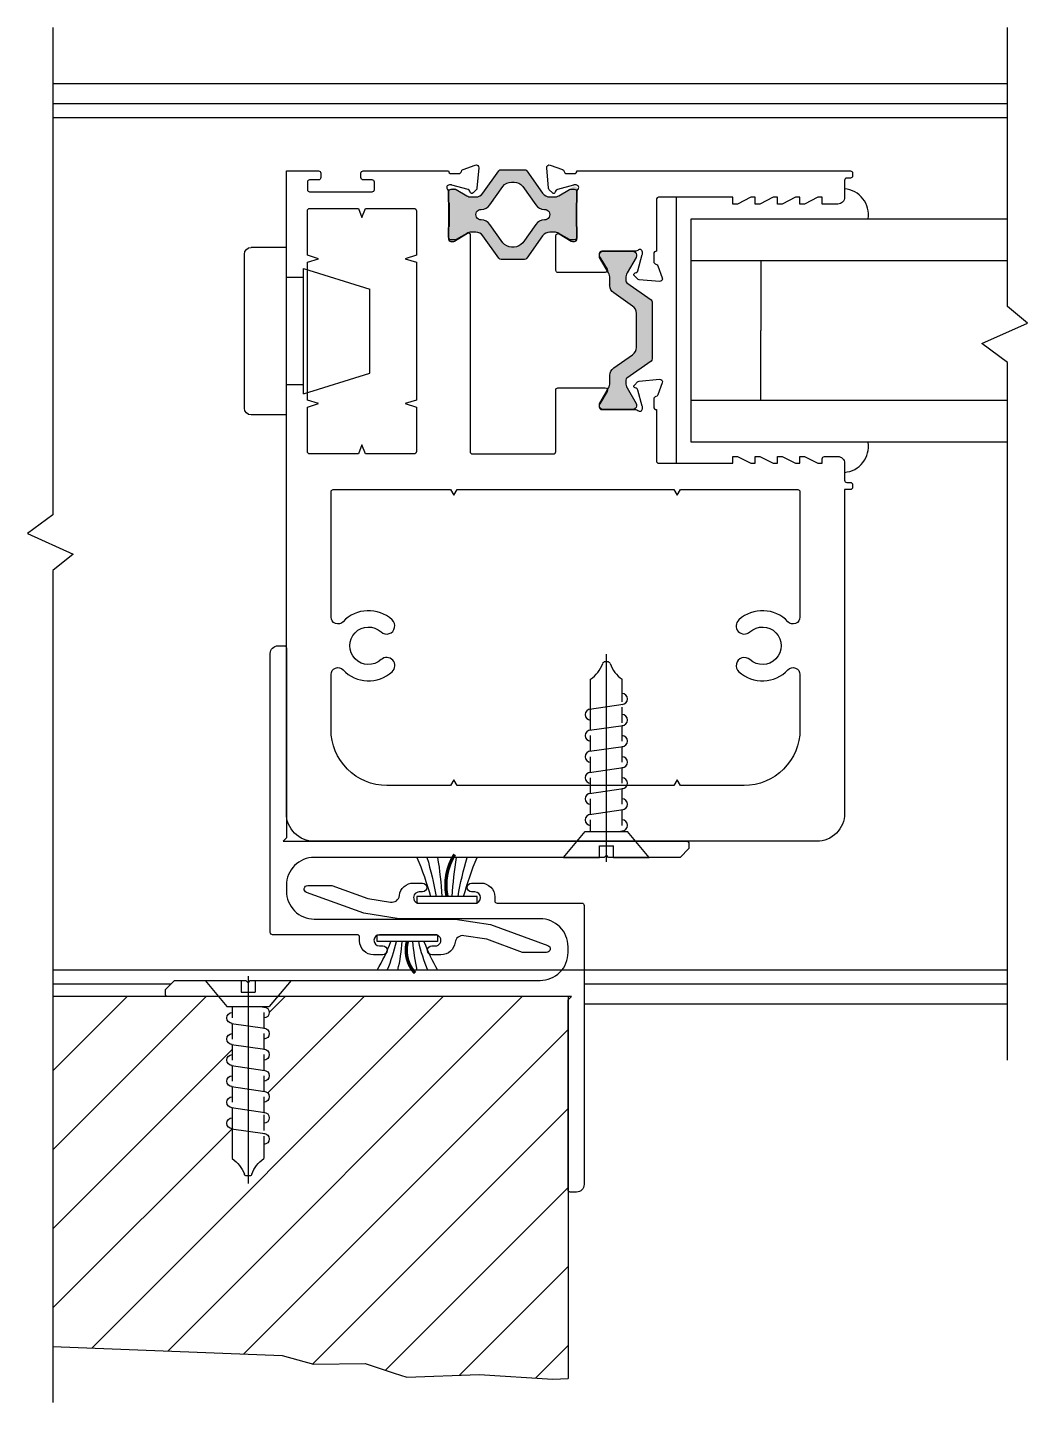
# Model space of a CAD drawing. Extents: x -7.7 to 55.8, y -21.7 to 30.1.
# Drawn here: x 4.91 to 9.39, y -21.59 to -15.44 of the extents above; entities that cross this region are included whole.
import ezdxf

# ---------------------------------------------------------------- set-up
doc = ezdxf.new("R2010")
doc.units = 0
doc.header["$LTSCALE"] = 0.25
doc.header["$MEASUREMENT"] = 0
doc.layers.get('0').update_dxf_attribs({"linetype": 'CONTINUOUS'})
for name, color, linetype in [('ALUM-RED', 1, 'CONTINUOUS'), ('FRAME', 1, 'CONTINUOUS'), ('GLASS-VINYL', 7, 'CONTINUOUS'), ('I-STRUT', 7, 'CONTINUOUS'), ('MISC', 7, 'CONTINUOUS'), ('SEAL', 7, 'CONTINUOUS'), ('SILL-PAN', 7, 'CONTINUOUS'), ('VENT', 5, 'CONTINUOUS')]:
    doc.layers.add(name, color=color, linetype=linetype)
doc.styles.get("Standard").update_dxf_attribs({"font": 'simplex.shx'})

# ---------------------------------------------------------------- blocks, each defined once
blk = doc.blocks.new('*U207')
for centre, radius, start, end in [((-0.3432, 1.4273), 1.4037, 285.42043, 292.97804), ((-0.2185, 1.5177), 1.4892, 279.6075, 286.51303), ((-0.0394, 1.4531), 1.4313, 272.77749, 279.81883), ((-0.0394, -1.4531), 1.4313, 80.18117, 87.22251), ((-0.2185, -1.5177), 1.4892, 73.48697, 80.3925), ((-0.3432, -1.4273), 1.4037, 67.02196, 74.57957)]:
    blk.add_arc(centre, radius, start, end)
at = {"layer": 'SEAL'}
blk.add_lwpolyline([(0, -0.135), (0, 0.135), (0.03, 0.135), (0.03, -0.135)], close=True, dxfattribs=at)
at = {"layer": 'SEAL', "const_width": 0.015}
blk.add_lwpolyline([(0.03, 0, 0.195233), (0.2178, 0.0342)], format="xyb", dxfattribs=at)
at = {"flags": 9}
for tag, p in [('MANUFACTURER_PART_#', (0, -0.1988)), ('FLEETWOOD_PART_#', (-0.0006, -0.2487))]:
    blk.add_attdef(tag, p, '', height=0.0312, dxfattribs=at)
blk = doc.blocks.new('A$C078B526A')
for p, q in [((0.1924, 0.9287), (0.1924, 0)), ((0, 0.9089), (0.0973, 0.793)), ((0.1611, 0.9089), (0, 0.9089)), ((0.1611, 0.9089), (0.1611, 0.8568)), ((0.2237, 0.9089), (0.2237, 0.8568)), ((0.3848, 0.9089), (0.2237, 0.9089)), ((0.3848, 0.9089), (0.2875, 0.793)), ((0.2237, 0.8568), (0.1611, 0.8568)), ((0.2875, 0.793), (0.0973, 0.793))]:
    blk.add_line(p, q)
at = {"linetype": 'Continuous'}
for p, q in [((0.142, 0.793), (0.1176, 0.7896)), ((0.1218, 0.793), (0.1218, 0.7899)), ((0.1218, 0.7655), (0.1218, 0.6957)), ((0.263, 0.793), (0.263, 0.7411)), ((0.2672, 0.717), (0.1176, 0.6953)), ((0.263, 0.7162), (0.263, 0.6468)), ((0.2672, 0.6227), (0.1176, 0.601)), ((0.1218, 0.6712), (0.1218, 0.6014)), ((0.263, 0.622), (0.263, 0.5525)), ((0.1218, 0.5769), (0.1218, 0.5071)), ((0.2672, 0.5284), (0.1176, 0.5067)), ((0.263, 0.5277), (0.263, 0.4582)), ((0.2672, 0.4342), (0.1176, 0.4125)), ((0.1218, 0.4827), (0.1218, 0.4128)), ((0.263, 0.4334), (0.263, 0.3639)), ((0.1218, 0.3884), (0.1218, 0.3186)), ((0.2672, 0.3399), (0.1176, 0.3182)), ((0.263, 0.3391), (0.263, 0.237)), ((0.1218, 0.3071), (0.1218, 0.237)), ((0.2672, 0.2456), (0.1176, 0.2239)), ((0.1218, 0.2128), (0.1218, 0.112)), ((0.263, 0.2448), (0.263, 0.112)), ((0.1856, 0.0339), (0.1992, 0.0339))]:
    blk.add_line(p, q, dxfattribs=at)
for centre, radius, start, end in [((0.1218, 0.7655), 0.0244, 90, 270), ((0.1218, 0.7655), 0.0244, 90, 270), ((0.263, 0.7411), 0.0244, 270, 90), ((0.1218, 0.6712), 0.0244, 90, 270), ((0.1218, 0.6712), 0.0244, 90, 270), ((0.263, 0.6468), 0.0244, 270, 90), ((0.1218, 0.5769), 0.0244, 90, 270), ((0.263, 0.5525), 0.0244, 270, 90), ((0.1218, 0.4827), 0.0244, 90, 270), ((0.1218, 0.4827), 0.0244, 90, 270), ((0.263, 0.4582), 0.0244, 270, 90), ((0.1218, 0.3884), 0.0244, 90, 270), ((0.263, 0.3639), 0.0244, 270, 90), ((0.1218, 0.2941), 0.0244, 90, 270), ((0.263, 0.2697), 0.0244, 270, 90), ((0.1218, 0.1998), 0.0244, 90, 270), ((0.0337, -0.0118), 0.152, 20.70508, 54.56379), ((0.3511, -0.0118), 0.152, 125.43621, 159.29492), ((0.1856, 0.0439), 0.00998, 191.76514, 270), ((0.1992, 0.0439), 0.00998, 270, 348.23486)]:
    blk.add_arc(centre, radius, start, end, dxfattribs=at)
blk = doc.blocks.new('A$C1D443341')
for p, q in [((0.188, 0.75), (0.031, 0.75)), ((0.188, 0.75), (0.188, 0)), ((0, 0.719), (0, 0.031)), ((0.264, 0.656), (0.562, 0.563)), ((0.264, 0.656), (0.264, 0.094)), ((0.264, 0.615), (0.188, 0.615)), ((0.562, 0.563), (0.562, 0.187)), ((0.264, 0.094), (0.562, 0.187)), ((0.264, 0.135), (0.188, 0.135)), ((0.188, 0), (0.031, 0))]:
    blk.add_line(p, q)
for centre, start, end in [((0.031, 0.719), 90, 180), ((0.031, 0.031), 180, 270)]:
    blk.add_arc(centre, 0.031, start, end)
blk = doc.blocks.new('25064-18mmX6mm-I-STRUT')
at = {"layer": 'I-STRUT'}
h = blk.add_hatch(color=256, dxfattribs=at)
h.dxf.hatch_style = 1
h.paths.add_polyline_path([(-0.2205, 0.3535, 0.414214), (-0.2362, 0.3377, 0.469068), (-0.2352, 0.3257), (-0.189, 0.2457), (-0.189, 0.1993, 0.244698), (-0.1722, 0.167), (-0.0877, 0.1078, -0.244698), (-0.0709, 0.0756), (-0.0709, -0.0773, -0.244698), (-0.0877, -0.1095), (-0.1722, -0.1687, 0.384668), (-0.1922, -0.2176, -0.227519), (-0.1953, -0.2583), (-0.2352, -0.3274, 0.131652), (-0.2362, -0.3313, 0.640011), (-0.2205, -0.3552), (-0.0866, -0.3552, 0.414214), (-0.0709, -0.3394, 0.469068), (-0.0719, -0.3274), (-0.1181, -0.2474), (-0.1181, -0.2174), (-0.005, -0.1382, 0.244698), (0, -0.1285), (0, -0.1268), (0, 0.1268, 0.244698), (-0.005, 0.1365), (-0.1181, 0.2157), (-0.1181, 0.2457), (-0.0719, 0.3257, 0.131652), (-0.0709, 0.3296, 0.640011), (-0.0866, 0.3535)])
blk.add_lwpolyline([(0, -0.1299), (0, -0.1268), (0, 0.1268, 0.244698), (-0.005, 0.1365), (-0.1131, 0.2122, -0.244698), (-0.1181, 0.2218), (-0.1181, 0.233, -0.131652), (-0.1118, 0.2566), (-0.0719, 0.3257, 0.131652), (-0.0709, 0.3296), (-0.0709, 0.3377, 0.414214), (-0.0866, 0.3535), (-0.2205, 0.3535, 0.414214), (-0.2362, 0.3377), (-0.2362, 0.3296, 0.131652), (-0.2352, 0.3257), (-0.1953, 0.2566, -0.131652), (-0.189, 0.233), (-0.189, 0.1993, 0.244698), (-0.1722, 0.167), (-0.0877, 0.1078, -0.244698), (-0.0709, 0.0756), (-0.0709, -0.0773, -0.244698), (-0.0877, -0.1095), (-0.1722, -0.1687, 0.244698), (-0.189, -0.201), (-0.189, -0.2347, -0.131652), (-0.1953, -0.2583), (-0.2352, -0.3274, 0.131652), (-0.2362, -0.3313), (-0.2362, -0.3394, 0.414214), (-0.2205, -0.3552), (-0.0866, -0.3552, 0.414214), (-0.0709, -0.3394), (-0.0709, -0.3313, 0.131652), (-0.0719, -0.3274), (-0.1118, -0.2583, -0.131652), (-0.1181, -0.2347), (-0.1181, -0.2235, -0.244698), (-0.1131, -0.2139), (-0.005, -0.1382, 0.244698), (0, -0.1285)], format="xyb", dxfattribs=at)
blk = doc.blocks.new('25065-14.6mmX10.2mm-I-STRUT')
at = {"layer": 'I-STRUT'}
h = blk.add_hatch(color=256, dxfattribs=at)
h.dxf.hatch_style = 1
h.paths.add_polyline_path([(-0.2213, 0.1958, 0.242889), (-0.2309, 0.2008), (-0.2835, 0.2008), (-0.336, 0.2008, 0.242889), (-0.3456, 0.1958), (-0.417, 0.0953, -0.242889), (-0.4491, 0.0787), (-0.4802, 0.0787), (-0.5378, 0.112, 0.131652), (-0.5437, 0.1136, 1.253406), (-0.5709, 0.1018), (-0.5709, 0.0591), (-0.5708, 0.0584, 0.217301), (-0.5669, 0.0512), (-0.5669, -0.0512), (-0.5709, -0.1018, 0.414214), (-0.5591, -0.1136, 0.629762), (-0.5378, -0.112), (-0.4802, -0.0787), (-0.4491, -0.0787, -0.242889), (-0.417, -0.0953), (-0.3456, -0.1958, 0.242889), (-0.336, -0.2008), (-0.2835, -0.2008), (-0.2309, -0.2008, 0.242889), (-0.2213, -0.1958), (-0.1499, -0.0953, -0.242889), (-0.1178, -0.0787), (-0.0867, -0.0787), (-0.0291, -0.112, 0.131652), (-0.0232, -0.1136, 1.253406), (0.0039, -0.1018), (0.0039, -0.0591), (0.0039, -0.0584, 0.217301), (0, -0.0512), (0, 0.0512), (0.0039, 0.1018, 0.414214), (-0.0079, 0.1136, 0.629762), (-0.0291, 0.112), (-0.0867, 0.0787), (-0.1178, 0.0787, -0.242889), (-0.1499, 0.0953)])
h.paths.add_polyline_path([(-0.2392, 0.1261), (-0.1807, 0.0438, 0.244669), (-0.1419, 0.0239, -1.006741), (-0.1419, -0.0234, 0.244669), (-0.1807, -0.0432), (-0.2392, -0.1255, -0.242889), (-0.2777, -0.1454), (-0.2835, -0.1454), (-0.2892, -0.1454, -0.242889), (-0.3277, -0.1255), (-0.3862, -0.0432, 0.244669), (-0.425, -0.0234, -1.006741), (-0.425, 0.0239, 0.244669), (-0.3862, 0.0438), (-0.3277, 0.1261, -0.242889), (-0.2892, 0.1459), (-0.2835, 0.1459), (-0.2777, 0.1459, -0.242889)], flags=16)
for points in [[(-0.5709, -0.0591), (-0.5709, -0.1018, 0.414214), (-0.5591, -0.1136), (-0.5437, -0.1136, 0.131652), (-0.5378, -0.112), (-0.4893, -0.084, -0.131652), (-0.4697, -0.0787), (-0.4491, -0.0787, -0.242889), (-0.417, -0.0953), (-0.3456, -0.1958, 0.242889), (-0.336, -0.2008), (-0.2835, -0.2008), (-0.2309, -0.2008, 0.242889), (-0.2213, -0.1958), (-0.1499, -0.0953, -0.242889), (-0.1178, -0.0787), (-0.0973, -0.0787, -0.131652), (-0.0776, -0.084), (-0.0291, -0.112, 0.131652), (-0.0232, -0.1136), (-0.0079, -0.1136, 0.414214), (0.0039, -0.1018), (0.0039, -0.0591, 0.236068), (0, -0.0512), (0, 0.0512, 0.236068), (0.0039, 0.0591), (0.0039, 0.1018, 0.414214), (-0.0079, 0.1136), (-0.0232, 0.1136, 0.131652), (-0.0291, 0.112), (-0.0776, 0.084, -0.131652), (-0.0973, 0.0787), (-0.1178, 0.0787, -0.242889), (-0.1499, 0.0953), (-0.2213, 0.1958, 0.242889), (-0.2309, 0.2008), (-0.2835, 0.2008), (-0.336, 0.2008, 0.242889), (-0.3456, 0.1958), (-0.417, 0.0953, -0.242889), (-0.4491, 0.0787), (-0.4697, 0.0787, -0.131652), (-0.4893, 0.084), (-0.5378, 0.112, 0.131652), (-0.5437, 0.1136), (-0.5591, 0.1136, 0.414214), (-0.5709, 0.1018), (-0.5709, 0.0591, 0.236068), (-0.5669, 0.0512), (-0.5669, -0.0512, 0.236068)], [(-0.425, -0.0234, -0.244669), (-0.3862, -0.0432), (-0.3277, -0.1255, 0.242889), (-0.2892, -0.1454), (-0.2835, -0.1454), (-0.2777, -0.1454, 0.242889), (-0.2392, -0.1255), (-0.1807, -0.0432, -0.244669), (-0.1419, -0.0234, 1.006741), (-0.1419, 0.0239, -0.244669), (-0.1807, 0.0438), (-0.2392, 0.1261, 0.242889), (-0.2777, 0.1459), (-0.2835, 0.1459), (-0.2892, 0.1459, 0.242889), (-0.3277, 0.1261), (-0.3862, 0.0438, -0.244669), (-0.425, 0.0239, 1.006741)]]:
    blk.add_lwpolyline(points, format="xyb", close=True, dxfattribs=at)
blk = doc.blocks.new('3727-2-THERMAL-SLIDING-INTERLOCKER')
at = {"layer": 'VENT'}
blk.add_lwpolyline([(1.1809, -0.5704), (1.2355, -0.5505, 0.263725), (1.2429, -0.5418, -0.359508), (1.2543, -0.5324), (1.2892, -0.5324, -0.414214), (1.3008, -0.544), (2.5254, -0.544, 0.414214), (2.5354, -0.534), (2.5354, -0.522, 0.414214), (2.5254, -0.512), (2.5094, -0.512, -0.414214), (2.4994, -0.502), (2.4994, -0.426, 0.414214), (2.4694, -0.396), (2.3994, -0.396), (2.3994, -0.426), (2.3794, -0.426), (2.3194, -0.396), (2.2994, -0.396), (2.2994, -0.426), (2.2794, -0.426), (2.2194, -0.396), (2.1994, -0.396), (2.1994, -0.426), (2.1794, -0.426), (2.1194, -0.396), (2.0994, -0.396), (2.0994, -0.426), (2.0794, -0.426), (2.0194, -0.396), (1.9994, -0.396), (1.9994, -0.426), (1.6664, -0.426, -0.414214), (1.6564, -0.416), (1.6564, -0.1849, -0.414214), (1.6448, -0.1732), (1.6448, -0.1384, -0.359508), (1.6542, -0.127, 0.263725), (1.6629, -0.1195), (1.6828, -0.065), (1.6828, -0.0649, 0.548619), (1.6709, -0.0493), (1.5793, -0.0574, 0.176327), (1.5721, -0.0607), (1.558, -0.0748, 0.57735), (1.5615, -0.0878), (1.5658, -0.0889, -0.267949), (1.5741, -0.0972), (1.5934, -0.1694, -0.065543), (1.5938, -0.1724), (1.5938, -0.181, -0.6885), (1.5735, -0.1887, 0.213422), (1.5649, -0.1849), (1.4124, -0.1849, -0.414214), (1.4008, -0.1732), (1.4008, -0.1647, -0.137872), (1.4025, -0.1586), (1.4357, -0.1042, 0.585524), (1.4272, -0.089), (1.2164, -0.089, 0.414214), (1.2064, -0.099), (1.2064, -0.254, 0.585524), (1.2216, -0.2626), (1.2746, -0.2303, -0.137872), (1.2806, -0.2286), (1.2892, -0.2286, -0.414214), (1.3008, -0.2402), (1.3008, -0.4524, 0.213422), (1.3047, -0.4611, -0.6885), (1.2969, -0.4814), (1.2883, -0.4814, -0.065543), (1.2853, -0.481), (1.2131, -0.4616, -0.267949), (1.2049, -0.4534), (1.2037, -0.449, 0.57735), (1.1907, -0.4456), (1.1767, -0.4597, 0.176327), (1.1733, -0.4669), (1.1653, -0.5585, 0.548619), (1.1808, -0.5704)], format="xyb", close=True, dxfattribs=at)
blk = doc.blocks.new('A$C02B45EA9')
for p, q in [((0.1924, 0.9287), (0.1924, 0)), ((0, 0.9089), (0.0973, 0.793)), ((0.1611, 0.9089), (0, 0.9089)), ((0.1611, 0.9089), (0.1611, 0.8568)), ((0.2237, 0.9089), (0.2237, 0.8568)), ((0.3848, 0.9089), (0.2237, 0.9089)), ((0.3848, 0.9089), (0.2875, 0.793)), ((0.2237, 0.8568), (0.1611, 0.8568)), ((0.2875, 0.793), (0.0973, 0.793))]:
    blk.add_line(p, q)
at = {"linetype": 'Continuous'}
for p, q in [((0.142, 0.793), (0.1176, 0.7896)), ((0.1218, 0.793), (0.1218, 0.7899)), ((0.1218, 0.7655), (0.1218, 0.6957)), ((0.263, 0.793), (0.263, 0.7411)), ((0.2672, 0.717), (0.1176, 0.6953)), ((0.263, 0.7162), (0.263, 0.6468)), ((0.2672, 0.6227), (0.1176, 0.601)), ((0.1218, 0.6712), (0.1218, 0.6014)), ((0.263, 0.622), (0.263, 0.5525)), ((0.1218, 0.5769), (0.1218, 0.5071)), ((0.2672, 0.5284), (0.1176, 0.5067)), ((0.263, 0.5277), (0.263, 0.4582)), ((0.2672, 0.4342), (0.1176, 0.4125)), ((0.1218, 0.4827), (0.1218, 0.4128)), ((0.263, 0.4334), (0.263, 0.3639)), ((0.1218, 0.3884), (0.1218, 0.3186)), ((0.2672, 0.3399), (0.1176, 0.3182)), ((0.263, 0.3391), (0.263, 0.237)), ((0.1218, 0.3071), (0.1218, 0.237)), ((0.2672, 0.2456), (0.1176, 0.2239)), ((0.1218, 0.2128), (0.1218, 0.112)), ((0.263, 0.2448), (0.263, 0.112)), ((0.1856, 0.0339), (0.1992, 0.0339))]:
    blk.add_line(p, q, dxfattribs=at)
for centre, radius, start, end in [((0.1218, 0.7655), 0.0244, 90, 270), ((0.1218, 0.7655), 0.0244, 90, 270), ((0.263, 0.7411), 0.0244, 270, 90), ((0.1218, 0.6712), 0.0244, 90, 270), ((0.1218, 0.6712), 0.0244, 90, 270), ((0.263, 0.6468), 0.0244, 270, 90), ((0.1218, 0.5769), 0.0244, 90, 270), ((0.263, 0.5525), 0.0244, 270, 90), ((0.1218, 0.4827), 0.0244, 90, 270), ((0.1218, 0.4827), 0.0244, 90, 270), ((0.263, 0.4582), 0.0244, 270, 90), ((0.1218, 0.3884), 0.0244, 90, 270), ((0.263, 0.3639), 0.0244, 270, 90), ((0.1218, 0.2941), 0.0244, 90, 270), ((0.263, 0.2697), 0.0244, 270, 90), ((0.1218, 0.1998), 0.0244, 90, 270), ((0.0337, -0.0118), 0.152, 20.70508, 54.56379), ((0.3511, -0.0118), 0.152, 125.43621, 159.29492), ((0.1856, 0.0439), 0.00998, 191.76514, 270), ((0.1992, 0.0439), 0.00998, 270, 348.23486)]:
    blk.add_arc(centre, radius, start, end, dxfattribs=at)
blk = doc.blocks.new('A$C65D31368')
at = {"layer": 'MISC', "extrusion": (0, 0, -1), "xscale": 0.25, "yscale": 0.25, "zscale": -0.25}
blk.add_blockref('A$C02B45EA9', (-0.0962, 0), dxfattribs=at)
blk = doc.blocks.new('*U209')
for centre, radius, start, end in [((-0.2595, 0.8517), 0.8297, 290.41853, 300.24985), ((-0.1579, 0.8693), 0.8411, 282.90985, 292.09918), ((-0.0215, 0.8047), 0.7829, 273.77264, 283.29478), ((-0.0215, -0.8047), 0.7829, 76.70522, 86.22736), ((-0.1579, -0.8693), 0.8411, 67.90082, 77.09015), ((-0.2595, -0.8517), 0.8297, 59.75015, 69.58147)]:
    blk.add_arc(centre, radius, start, end)
at = {"layer": 'SEAL'}
blk.add_lwpolyline([(0, -0.135), (0, 0.135), (0.03, 0.135), (0.03, -0.135)], close=True, dxfattribs=at)
at = {"layer": 'SEAL', "const_width": 0.015}
blk.add_lwpolyline([(0.03, 0, 0.255831), (0.1716, 0.0342)], format="xyb", dxfattribs=at)
at = {"flags": 9}
for tag, p in [('MANUFACTURER_PART_#', (0, -0.1988)), ('FLEETWOOD_PART_#', (-0.0006, -0.2487))]:
    blk.add_attdef(tag, p, '', height=0.0312, dxfattribs=at)

msp = doc.modelspace()

# ---------------------------------------------------------------- hatches: boundary and pattern name
h = msp.add_hatch(color=7)
h.dxf.hatch_style = 1
h.paths.add_polyline_path([(7.36689, -16.22704, 0.236068), (7.37083, -16.21916), (7.37083, -16.17645, 0.4142151), (7.35902, -16.16464), (7.34368, -16.16464, 0.1316525), (7.33778, -16.16622), (7.2893, -16.1942, -0.1316525), (7.26962, -16.19948), (7.24907, -16.19948, -0.2428891), (7.21698, -16.18291), (7.14557, -16.0824, 0.2428891), (7.13595, -16.07743), (7.08343, -16.07743), (7.03091, -16.07743, 0.2428891), (7.02129, -16.0824), (6.94988, -16.18291, -0.2428891), (6.91779, -16.19948), (6.89724, -16.19948, -0.1316525), (6.87756, -16.1942), (6.82908, -16.16622, 0.1316525), (6.82318, -16.16464), (6.80784, -16.16464, 0.4142136), (6.79603, -16.17645), (6.79603, -16.21913, 0.2368121), (6.79997, -16.22704), (6.79997, -16.3294, 0.236068), (6.79603, -16.33727), (6.79603, -16.37984, 0.4180241), (6.80784, -16.3918), (6.82318, -16.3918, 0.1316525), (6.82908, -16.39022), (6.87756, -16.36223, -0.1316525), (6.89724, -16.35696), (6.91779, -16.35696, -0.2428891), (6.94988, -16.37353), (7.02129, -16.47403, 0.2428891), (7.03091, -16.47901), (7.08343, -16.47901), (7.13595, -16.47901, 0.2428891), (7.14557, -16.47403), (7.21698, -16.37353, -0.2428891), (7.24907, -16.35696), (7.26962, -16.35696, -0.1316525), (7.2893, -16.36223), (7.33778, -16.39022, 0.1316525), (7.34368, -16.3918), (7.35902, -16.3918, 0.4142136), (7.37083, -16.37999), (7.37083, -16.33727, 0.2360683), (7.36689, -16.3294)])
h.paths.add_polyline_path([(7.225, -16.30157, 0.2446686), (7.18617, -16.32145), (7.12771, -16.40374, -0.2428891), (7.0892, -16.42362), (7.08343, -16.42362), (7.07766, -16.42362, -0.2428891), (7.03915, -16.40374), (6.98069, -16.32145, 0.2446686), (6.94186, -16.30157, -1.0067414), (6.94186, -16.25433, 0.2446686), (6.98069, -16.23445), (7.03915, -16.15216, -0.2428891), (7.07766, -16.13228), (7.08343, -16.13228), (7.0892, -16.13228, -0.2428891), (7.12771, -16.15216), (7.18617, -16.23445, 0.2446686), (7.225, -16.25433, -1.0067414)], flags=16)
h = msp.add_hatch(color=7)
h.dxf.hatch_style = 1
h.paths.add_polyline_path([(7.70763, -16.67072, 0.2446984), (7.70259, -16.66105), (7.59456, -16.5854, -0.2446984), (7.58952, -16.57573), (7.58952, -16.56455, -0.1316525), (7.59585, -16.54093), (7.63571, -16.47189, 0.1316525), (7.63676, -16.46795), (7.63676, -16.45983, 0.4142136), (7.62101, -16.44408), (7.48716, -16.44408, 0.4142136), (7.47141, -16.45983), (7.47141, -16.46795, 0.1316525), (7.47246, -16.47189), (7.51232, -16.54093, -0.1316525), (7.51865, -16.56455), (7.51865, -16.59827, 0.2446984), (7.53544, -16.63052), (7.61997, -16.68971, -0.2446984), (7.63676, -16.72196), (7.63676, -16.87486, -0.2446984), (7.61997, -16.90711), (7.53544, -16.9663, 0.2446984), (7.51865, -16.99855), (7.51865, -17.03227, -0.1316525), (7.51232, -17.05589), (7.47246, -17.12493, 0.1316525), (7.47141, -17.12887), (7.47141, -17.13699, 0.4142136), (7.48716, -17.15274), (7.62101, -17.15274, 0.4142136), (7.63676, -17.13699), (7.63676, -17.12887, 0.1316525), (7.63571, -17.12493), (7.59585, -17.05589, -0.1316525), (7.58952, -17.03227), (7.58952, -17.02109, -0.2446984), (7.59456, -17.01142), (7.70259, -16.93577, 0.2446984), (7.70763, -16.9261), (7.70763, -16.92439)])
h = msp.add_hatch()
h.set_pattern_fill('ANSI31', color=256, scale=2, style=0)
h.set_pattern_definition([(45, (-141.17561, -194.24117), (-0.1767767, 0.1767767), [])])
h.paths.add_polyline_path([(7.33095, -19.77777), (6.02993, -19.77777), (5.99309, -19.82167), (5.96854, -19.82167), (5.96854, -19.82454), (5.97119, -19.82491, -0.9472437), (5.96854, -19.87366), (5.96854, -19.91881), (5.97131, -19.91921, -0.9447595), (5.96854, -19.96794), (5.96854, -20.01309), (5.97131, -20.01349, -0.9447595), (5.96854, -20.06222), (5.96854, -20.10737), (5.97131, -20.10777, -0.9447595), (5.96854, -20.15649), (5.96854, -20.20164), (5.97131, -20.20205, -0.9447595), (5.96854, -20.25077), (5.96854, -20.29592), (5.97131, -20.29633, -0.9447595), (5.96854, -20.34505), (5.96854, -20.3902), (5.97131, -20.3906, -0.9447595), (5.96854, -20.43933), (5.96854, -20.50273, 0.1488208), (5.9145, -20.57283, -0.3552723), (5.90473, -20.58077), (5.89117, -20.58077, -0.3552723), (5.8814, -20.57283, 0.1488208), (5.82735, -20.50273), (5.82735, -20.36974), (5.82458, -20.36934, -0.9447595), (5.82735, -20.32061), (5.82735, -20.27546), (5.82458, -20.27506, -0.9447595), (5.82735, -20.22633), (5.82735, -20.18118), (5.82458, -20.18078, -0.9447595), (5.82735, -20.13205), (5.82735, -20.0869), (5.82458, -20.0865, -0.9447595), (5.82735, -20.03777), (5.82735, -19.99262), (5.82458, -19.99222, -0.9447595), (5.82735, -19.94349), (5.82735, -19.89834), (5.82458, -19.89794, -0.9447595), (5.82735, -19.84921), (5.82735, -19.82167), (5.80281, -19.82167), (5.76597, -19.77777), (5.02423, -19.77777), (5.02423, -21.34453), (6.05104, -21.3839), (6.19086, -21.42241), (6.42187, -21.42003), (6.55171, -21.46368), (6.6082, -21.48121), (6.93287, -21.46877), (7.26271, -21.49008), (7.33095, -21.48677)])

# ---------------------------------------------------------------- linework, layer by layer
at = {"color": 7}
for p, q in [((9.29894, -16.48502), (7.88195, -16.48502)), ((8.19445, -16.48502), (8.19445, -16.79752)), ((8.19445, -17.11002), (8.19445, -16.79752)), ((9.29894, -17.11002), (7.88195, -17.11002))]:
    msp.add_line(p, q, dxfattribs=at)
for q in [(5.02423, -19.77777), (7.33095, -21.48677)]:
    msp.add_line((7.33095, -19.77777), q)
msp.add_lwpolyline([(9.29894, -17.29752), (7.88195, -17.29752), (7.88195, -16.79752), (7.88195, -16.29752), (9.29894, -16.29752)], dxfattribs=at)
at = {"color": 1}
msp.add_lwpolyline([(6.05445, -19.08304), (7.86245, -19.08304, -0.4142136), (7.87245, -19.09304), (7.87245, -19.11504), (7.83245, -19.15504), (7.51245, -19.15504), (7.50245, -19.14504), (7.49245, -19.15504), (6.19445, -19.15504, 0.4142136), (6.06945, -19.28004), (6.06945, -19.30604, 0.4142136), (6.19445, -19.43104), (6.82545, -19.43104), (6.98342, -19.45543), (7.24053, -19.549, -0.8390996), (7.23506, -19.58004), (7.12698, -19.58004), (6.96645, -19.52161), (6.86401, -19.50559, 0.4243533), (6.82501, -19.53509, -0.3805082), (6.7616, -19.59104), (6.72145, -19.59104, -0.9999936), (6.72145, -19.55104), (6.73645, -19.55104, 1.0000034), (6.73645, -19.50104), (6.48645, -19.50104, 0.9999959), (6.48645, -19.55104), (6.50145, -19.55104, -1), (6.50145, -19.59104), (6.45945, -19.59104, -0.4142136), (6.39745, -19.52904), (6.39745, -19.51104, 0.4142136), (6.38745, -19.50104), (6.00745, -19.50104, -0.4142136), (5.99745, -19.49104), (5.99745, -18.24204, -0.4142136), (6.03145, -18.20804), (6.05945, -18.20804, -0.4142136), (6.06945, -18.21804), (6.06945, -18.48182), (6.06945, -19.06804)], format="xyb", close=True, dxfattribs=at)
msp.add_lwpolyline([(5.02423, -21.34453), (6.05104, -21.3839), (6.19086, -21.42241), (6.42187, -21.42003), (6.55171, -21.46368), (6.6082, -21.48121), (6.93287, -21.46877), (7.26271, -21.49008), (7.33095, -21.48677)])
for centre, start, end in [((8.56009, -16.27888), 350.758958, 85.377335), ((8.56009, -17.31616), 274.622665, 9.241042)]:
    msp.add_arc(centre, 0.11608, start, end)
at = {"layer": 'ALUM-RED'}
msp.add_lwpolyline([(7.34595, -19.77777), (5.53795, -19.77777, -0.4142136), (5.52795, -19.76777), (5.52795, -19.74577), (5.56795, -19.70577), (5.88795, -19.70577), (5.89795, -19.71577), (5.90795, -19.70577), (7.20595, -19.70577, 0.4142136), (7.33095, -19.58077), (7.33095, -19.55477, 0.4142136), (7.20595, -19.42977), (6.57495, -19.42977), (6.41697, -19.40538), (6.15987, -19.31181, -0.8390996), (6.16534, -19.28077), (6.27342, -19.28077), (6.43395, -19.3392), (6.53638, -19.35522, 0.4243533), (6.57539, -19.32572, -0.3805082), (6.6388, -19.26977), (6.67895, -19.26977, -0.9999936), (6.67895, -19.30977), (6.66395, -19.30977, 1.0000034), (6.66395, -19.35977), (6.91395, -19.35977, 0.9999959), (6.91395, -19.30977), (6.89895, -19.30977, -1), (6.89895, -19.26977), (6.94095, -19.26977, -0.4142136), (7.00295, -19.33177), (7.00295, -19.34977, 0.4142136), (7.01295, -19.35977), (7.39295, -19.35977, -0.4142136), (7.40295, -19.36977), (7.40295, -20.61877, -0.4142136), (7.36895, -20.65277), (7.34095, -20.65277, -0.4142136), (7.33095, -20.64277), (7.33095, -20.37899), (7.33095, -19.79277)], format="xyb", close=True, dxfattribs=at)
at = {"layer": 'FRAME'}
for p, q in [((5.02423, -15.84356), (9.29894, -15.84356)), ((9.29894, -19.65956), (5.02423, -19.65956))]:
    msp.add_line(p, q, dxfattribs=at)
at = {"layer": 'GLASS-VINYL', "color": 7}
msp.add_line((7.81695, -17.39252), (7.81695, -16.20252), dxfattribs=at)
at = {"layer": 'GLASS-VINYL'}
for points in [[(5.02423, -15.44106), (5.02423, -17.62157), (4.91, -17.70583), (5.11388, -17.79729), (5.02423, -17.87157), (5.02423, -21.59453)], [(9.29894, -20.06206), (9.29894, -16.93985), (9.1847, -16.85559), (9.38858, -16.76413), (9.29894, -16.68985), (9.29894, -15.44106)]]:
    msp.add_lwpolyline(points, dxfattribs=at)
at = {"layer": 'SILL-PAN'}
for p, q in [((5.02423, -15.69106), (9.29894, -15.69106)), ((5.02423, -15.78106), (9.29894, -15.78106)), ((5.55166, -19.72206), (5.02423, -19.72206)), ((9.29894, -19.72206), (7.40295, -19.72206)), ((9.29894, -19.81206), (7.40295, -19.81206))]:
    msp.add_line(p, q, dxfattribs=at)
at = {"layer": 'VENT'}
for points in [[(8.56945, -17.46704, 0.4142136), (8.57945, -17.47704), (8.59545, -17.47704, -0.4142136), (8.60545, -17.48704), (8.60545, -17.49904, -0.4142136), (8.59545, -17.50904), (8.56945, -17.50904), (8.56945, -18.95804, -0.4142136), (8.44445, -19.08304), (6.19445, -19.08304, -0.4142136), (6.06945, -18.95804), (6.06945, -16.08304), (6.21345, -16.08304, -0.4142136), (6.22345, -16.09304), (6.22345, -16.11304, -0.4142136), (6.21345, -16.12304), (6.17345, -16.12304, 0.4142136), (6.16345, -16.13304), (6.16345, -16.16604, 0.4142136), (6.17345, -16.17604), (6.45345, -16.17604, 0.4142136), (6.46345, -16.16604), (6.46345, -16.13304, 0.4142136), (6.45345, -16.12304), (6.41345, -16.12304, -0.4142136), (6.40345, -16.11304), (6.40345, -16.09304, -0.4142136), (6.41345, -16.08304), (6.79545, -16.08304, 0.4142136), (6.80707, -16.09466), (6.84193, -16.09466, 0.3595082), (6.85334, -16.08524, -0.2637247), (6.86077, -16.07652), (6.91536, -16.05663), (6.91542, -16.05663, -0.5486188), (6.93097, -16.06856), (6.92295, -16.16018, -0.176327), (6.91959, -16.16739), (6.90551, -16.18148, -0.5773503), (6.89255, -16.178), (6.89137, -16.17361, 0.2679492), (6.88315, -16.1654), (6.81096, -16.14605, 0.0655435), (6.80796, -16.14566), (6.79932, -16.14566, 0.6885003), (6.79158, -16.16594, -0.2134218), (6.79545, -16.1746), (6.79545, -16.38685, 0.4142136), (6.80707, -16.39847), (6.81564, -16.39847, 0.1378721), (6.82169, -16.39676), (6.8805, -16.36087, -0.5855241), (6.89228, -16.36748), (6.89228, -17.33904, 0.4142136), (6.90228, -17.34904), (7.26545, -17.34904, 0.4142136), (7.27545, -17.33904), (7.27545, -17.06424, -0.4142136), (7.28545, -17.05424), (7.49778, -17.05424, -0.5855241), (7.50632, -17.06945), (7.47253, -17.1248, 0.1378721), (7.47083, -17.13085), (7.47083, -17.13942, 0.4142136), (7.48245, -17.15104), (7.63489, -17.15104, -0.2134218), (7.64355, -17.15491, 0.6885003), (7.66383, -17.14717), (7.66383, -17.13853, 0.0655435), (7.66343, -17.13553), (7.64409, -17.06334, 0.2679492), (7.63587, -17.05512), (7.63149, -17.05394, -0.5773503), (7.62801, -17.04098), (7.6421, -17.02689, -0.176327), (7.64931, -17.02354), (7.74093, -17.01552, -0.5486188), (7.75286, -17.03107), (7.75286, -17.03113), (7.73297, -17.08571, -0.2637247), (7.72425, -17.09315, 0.3595082), (7.71483, -17.10456), (7.71483, -17.13942, 0.4142136), (7.72645, -17.15104), (7.72645, -17.38104, 0.4142136), (7.73645, -17.39104), (8.06945, -17.39104), (8.06945, -17.36104), (8.08945, -17.36104), (8.14945, -17.39104), (8.16945, -17.39104), (8.16945, -17.36104), (8.18945, -17.36104), (8.24945, -17.39104), (8.26945, -17.39104), (8.26945, -17.36104), (8.28945, -17.36104), (8.34945, -17.39104), (8.36945, -17.39104), (8.36945, -17.36104), (8.38945, -17.36104), (8.44945, -17.39104), (8.46945, -17.39104), (8.46945, -17.37104, -0.4142136), (8.47945, -17.36104), (8.53945, -17.36104, -0.4142136), (8.56945, -17.39104)], [(6.16345, -17.13954), (6.21395, -17.12404), (6.16345, -17.10854), (6.16345, -16.49154), (6.21395, -16.47604), (6.16345, -16.46054), (6.16345, -16.26104, -0.4142136), (6.17345, -16.25104), (6.39215, -16.25104), (6.40765, -16.29104), (6.42315, -16.25104), (6.64145, -16.25104, -0.4142136), (6.65145, -16.26104), (6.65145, -16.46045), (6.60095, -16.47576), (6.65145, -16.49107), (6.65145, -17.10901), (6.60095, -17.12432), (6.65145, -17.13963), (6.65145, -17.33904, -0.4142136), (6.64145, -17.34904), (6.42315, -17.34904), (6.40765, -17.30904), (6.39215, -17.34904), (6.17345, -17.34904, -0.4142136), (6.16345, -17.33904)], [(6.49406, -18.2701, -2.2655822), (6.49406, -18.14598, 1), (6.54325, -18.09204, 0.4098615), (6.32304, -18.10052, -0.6794684), (6.26945, -18.0793), (6.26945, -17.51904, -0.4142136), (6.27945, -17.50904), (6.80395, -17.50904), (6.81945, -17.53404), (6.83495, -17.50904), (7.80395, -17.50904), (7.81945, -17.53404), (7.83495, -17.50904), (8.35945, -17.50904, -0.4142136), (8.36945, -17.51904), (8.36945, -18.0793, -0.6794684), (8.31586, -18.10052, 0.4098615), (8.09565, -18.09204, 1), (8.14484, -18.14598, -2.2655822), (8.14484, -18.2701, 1), (8.09565, -18.32404, 0.4098615), (8.31586, -18.31555, -0.6794684), (8.36945, -18.33678), (8.36945, -18.58304, -0.4142136), (8.11945, -18.83304), (7.83495, -18.83304), (7.81945, -18.80804), (7.80395, -18.83304), (6.83495, -18.83304), (6.81945, -18.80804), (6.80395, -18.83304), (6.51945, -18.83304, -0.4142136), (6.26945, -18.58304), (6.26945, -18.33678, -0.6794684), (6.32304, -18.31555, 0.4098615), (6.54325, -18.32404, 1)]]:
    msp.add_lwpolyline(points, format="xyb", close=True, dxfattribs=at)

# ---------------------------------------------------------------- block references
at = {"extrusion": (0, 0, -1), "zscale": -1, "rotation": 180}
for name, p in [('3727-2-THERMAL-SLIDING-INTERLOCKER', (-6.07003, -16.62704)), ('25065-14.6mmX10.2mm-I-STRUT', (-7.36689, -16.27822)), ('25064-18mmX6mm-I-STRUT', (-7.70763, -16.79756))]:
    msp.add_blockref(name, p, dxfattribs=at)
at = {"xscale": -4, "yscale": 4, "zscale": 4, "rotation": 180}
msp.add_blockref('A$C65D31368', (7.31006, -18.24609), dxfattribs=at)
at = {"xscale": -1}
msp.add_blockref('A$C078B526A', (6.09034, -20.61472), dxfattribs=at)
at = {"layer": 'MISC', "extrusion": (0, 0, -1), "zscale": -1, "rotation": 180}
msp.add_blockref('A$C1D443341', (-5.88145, -16.42504), dxfattribs=at)
at = {"layer": 'SEAL', "xscale": -1, "rotation": 270}
msp.add_blockref('*U207', (6.78895, -19.35977), dxfattribs=at)
at = {"layer": 'SEAL', "rotation": 270}
msp.add_blockref('*U209', (6.61145, -19.50104), dxfattribs=at)

doc.saveas('drawing.dxf')
